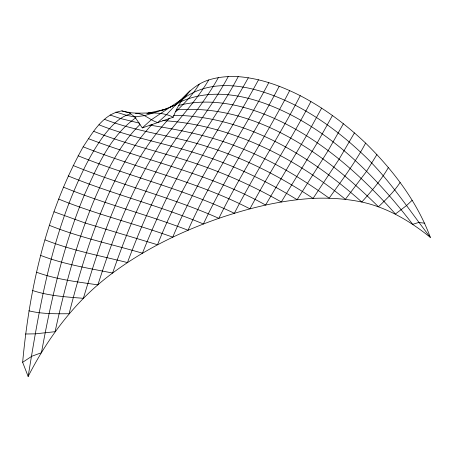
<?xml version="1.0" encoding="UTF-8"?>
<svg xmlns="http://www.w3.org/2000/svg" width="453" height="453" viewBox="0 0 453 453"><rect width="100%" height="100%" fill="white"/><g stroke="black" fill="none" stroke-linecap="round" stroke-linejoin="round"><path stroke-width="0.68" d="M22.65 362.298C29.462 287.836 46.512 212.582 83.182 146.817C92.757 132.389 103.176 113.805 121.88 110.889C138.641 116.381 157.202 108.924 173.216 117.214C179.32 100.555 191.336 85.504 208.703 79.966C218.244 76.993 228.261 76.093 238.21 76.648C260.005 78.278 280.883 85.86 300.243 95.691C324.229 108.154 346.058 124.49 365.611 143.108C392.898 169.937 416.981 201.262 430.35 237.4C410.163 221.166 387.36 207.565 361.805 202.027C345.786 198.714 329.41 197.655 313.085 198.38C280.871 200.215 249.292 207.955 218.844 218.34C181.126 231.528 144.722 249.156 112.587 273.057C76.229 299.801 48.55 336.517 28.148 376.477L22.65 362.298L31.903 356.211L41.455 352.723C51.251 299.156 63.324 245.611 84.264 195.164C96.999 167.095 109.892 136.149 135.872 117.746M28.148 376.477C38.397 313.703 49.032 250.254 73.839 191.262C82.084 171.704 91.398 152.406 104.054 135.283C111.189 126.387 119.281 116.676 130.826 113.805M289.677 90.594C267.287 133.85 240.311 174.581 218.844 218.34C171.568 197.208 120.957 185.118 73.109 165.487M279.201 86.234C254.965 132.723 225.639 176.432 203.408 223.986C159.201 205.571 112.474 194.167 68.205 175.928M300.243 95.691C279.631 135.64 254.858 173.278 234.348 213.289C184.156 189.161 129.547 176.681 78.103 155.775M310.894 101.523C292.026 138.114 269.331 172.553 249.92 208.844C196.998 181.359 138.284 168.788 83.182 146.817M268.81 82.627C242.627 132.236 210.804 178.81 188.046 230.243C147.015 214.348 104.094 203.884 63.386 187.112M321.636 108.114L306.483 135.707L265.571 205.045C210.147 173.754 147.219 161.313 88.352 138.629M258.51 79.79C230.158 132.367 195.753 181.738 172.757 237.14C134.994 223.635 95.809 214.309 58.658 199.054M332.468 115.498L317.281 142.791L281.307 201.964C251.336 184.943 219.631 170.951 186.755 160.572C155.758 150.639 123.839 143.522 93.618 131.262M248.312 77.774C217.457 133.097 180.464 185.26 157.553 244.762L85.243 223.029L54.02 211.789M343.402 123.731L328.159 150.589L297.14 199.699C264.201 179.524 228.929 163.012 191.874 151.953C161.03 142.497 129.037 136.789 98.986 124.79M238.21 76.648C222.955 105.759 203.154 132.129 186.755 160.572C169.462 190.164 155.124 221.381 142.452 253.193C111.393 244.161 79.558 237.502 49.485 225.368M354.444 132.899L339.133 159.133L313.085 198.38C280.288 176.664 245.005 158.318 207.349 146.659C173.556 135.64 137.718 132.129 104.479 119.315M228.233 76.523C213.176 104.853 192.565 129.688 176.41 157.355C156.534 190.639 141.025 226.319 127.452 262.57C99.824 255.651 71.631 250.424 45.062 239.88M365.611 143.108C355.248 162.593 341.924 180.243 329.155 198.171C299.456 176.772 267.632 157.927 233.233 145.136C206.392 134.932 178.063 129.717 149.824 125.107M218.386 77.548C201.727 107.627 177.468 132.667 160.962 162.882C140.849 197.701 125.809 235.164 112.587 273.057C88.437 268.153 63.862 264.359 40.759 255.441M376.919 154.547L366.619 171.24L345.384 199.292C293.391 156.891 230.668 124.66 162.729 120.566M208.703 79.966C191.919 108.38 166.319 130.487 150.623 159.722C127.604 198.895 111.738 241.755 97.876 284.88C77.248 281.84 56.291 279.461 36.597 272.23M388.408 167.491C381.149 180.164 371.454 191.155 361.805 202.027C309.767 155.673 245.39 115.775 173.561 115.3M199.229 84.139C193.074 94.677 184.365 103.29 175.719 111.761M400.124 182.423C394.184 191.596 386.318 199.252 378.459 206.766C325.073 153.941 255.333 103.358 176.302 109.909M181.16 100.566L184.688 97.384L190.034 90.708L175.605 104.915L166.755 114.428L157.746 122.565C149.988 120.345 144.02 113.046 135.549 113.42M169.496 118.114C123.42 167.904 102.701 234.779 83.358 298.312C66.302 296.947 48.981 295.939 32.616 290.526M140 124.484C119.105 145.141 106.279 172.265 94.666 198.85C76.823 241.591 64.955 286.528 55.085 331.692L35.402 333.838L25.459 334.008M152.18 124.377C133.726 143.561 121.019 167.384 109.881 191.342C92.14 230.628 79.7 272.049 69.077 313.748C55.628 313.782 42.004 314.082 28.862 310.803M412.19 200.277L406.664 205.452L395.407 214.009C361.284 175.402 321.868 140.028 274.563 118.51C244.858 105.158 210.922 97.259 178.68 105.402M128.159 112.106L134.852 116.908L142.276 127.91L151.285 119.773L181.245 99.711M134.852 116.908L144.666 115.611L163.895 109.615L175.605 104.915L179.881 101.37M182.548 99.156C216.013 74.116 261.472 88.341 295.231 105.209C319.127 117.599 340.916 133.771 360.537 152.14C387.978 176.987 407.774 208.437 430.35 237.4M175.605 104.915L181.262 100.86M182.967 98.544L184.688 97.384M169.773 107.48L173.289 105.572M161.942 110.407L166.461 108.822M180.413 101.874C216.138 85.691 257.01 97.723 290.192 114.496C339.733 139.852 379.121 180.713 412.717 224.343L418.634 222.48L424.852 223.216M142.276 127.91L173.216 117.214M146.88 113.42L163.895 109.615M148.205 113.086L150.311 112.854M135.758 117.208L126.223 115.209L115.889 112.061M139.632 123.188L120.481 118.516L110.102 114.994M121.88 110.889L130.09 112.905"/></g></svg>
